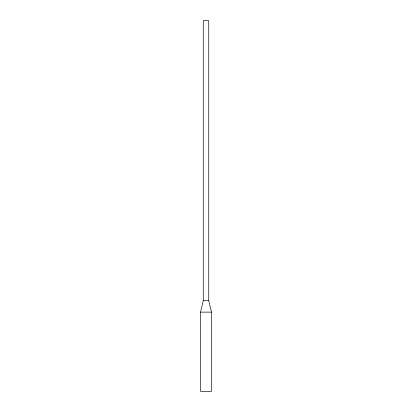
<?xml version="1.0" encoding="UTF-8"?>
<svg xmlns="http://www.w3.org/2000/svg" width="412" height="412" viewBox="0 0 412 412"><rect width="100%" height="100%" fill="white"/><g stroke="black" fill="none" stroke-linecap="round" stroke-linejoin="round"><path stroke-width="0.62" d="M200.531 312.126L203.265 300.642L203.265 20.6L208.735 20.6L208.735 300.642L211.469 312.126L211.469 391.4L200.531 391.4L200.531 312.126L211.469 312.126M203.265 300.642L208.735 300.642"/></g></svg>
